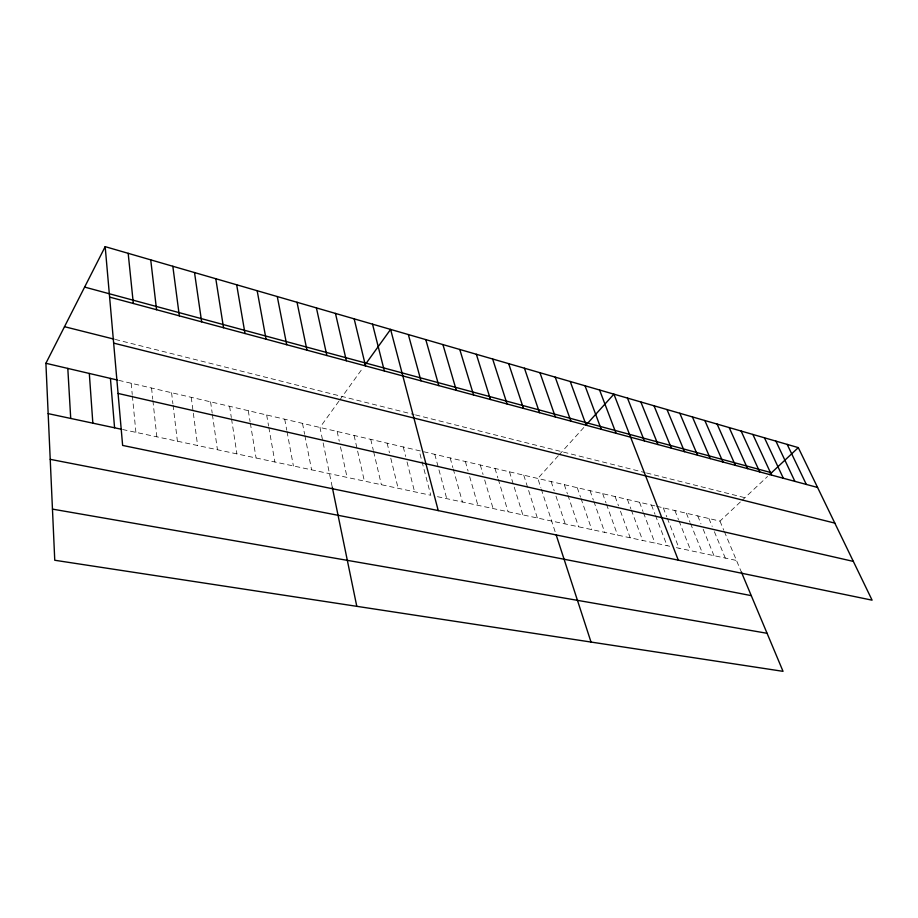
<?xml version="1.0" encoding="UTF-8"?>
<svg xmlns="http://www.w3.org/2000/svg" width="918" height="918" viewBox="0 0 918 918"><rect width="100%" height="100%" fill="white"/><g stroke="black" fill="none" stroke-linecap="round" stroke-linejoin="round"><path stroke-width="0.69" stroke-dasharray="4.59 3.44" d="M338.914 401.155L319.969 427.455L332.293 487.309M339.752 399.996L363.012 367.705M558.328 455.73L537.822 478.462L540.851 487.779M559.234 454.731L584.307 426.95M656.703 506.288L719.976 521.114L741.182 501.217M742.111 500.333L767.54 476.476M122.576 429.509L430.783 495.261L419.147 450.681M437.427 496.672L671.069 546.52M676.382 547.656L736.511 560.473M118.72 380.339L655.395 505.99M115.289 339.453L414.167 414.58M415.521 414.913L645.159 472.632M646.524 472.977L744.923 497.705M719.976 521.114L723.832 530.294M724.382 531.602L741.365 572.04M708.925 518.521L712.207 526.439M714.388 531.706L725.312 558.087M697.726 515.905L700.985 523.857M703.142 529.158L713.975 555.665M686.389 513.242L690.026 522.273M690.543 523.558L702.488 553.221M674.902 510.557L678.494 519.622M679.01 520.919L690.841 550.731M663.255 507.826L666.824 516.949M667.329 518.257L679.045 548.218M651.459 505.061L654.993 514.229M655.486 515.549L667.076 545.671M639.502 502.272L642.99 511.487M643.495 512.795L654.959 543.077M627.396 499.426L630.838 508.698M631.332 510.018L642.669 540.461M615.117 496.558L618.525 505.875M620.465 511.188L630.207 537.799M602.667 493.643L606.041 503.007M606.511 504.338L617.573 535.102M590.056 490.694L593.372 500.103M593.854 501.446L604.755 532.371M577.261 487.699L580.543 497.154M581.014 498.508L591.766 529.606M564.295 484.658L567.427 493.873M567.875 495.192L578.592 526.794M551.156 481.583L554.231 490.843M555.987 496.145L565.224 523.937M541.276 489.11L555.746 533.599M523.753 475.168L537.351 517.993M509.479 471.829L522.824 514.895M494.986 468.432L497.843 477.911M498.256 479.265L508.079 511.751M480.275 464.99L483.075 474.514M484.681 479.965L493.092 508.549M465.346 461.49L468.088 471.072M469.649 476.557L477.888 505.302M450.176 457.944L452.861 467.583M453.24 468.96L462.431 502.008M434.788 454.341L446.733 498.658M403.266 446.963L405.664 456.476M407.041 461.903L414.58 491.796M387.132 443.176L389.461 452.746M390.793 458.22L398.114 488.284M370.746 439.343L373.328 450.348M373.649 451.713L381.372 484.715M354.096 435.442L364.366 481.089M337.17 431.483L339.27 441.225M340.475 446.791L347.073 477.394M302.492 423.359L304.638 434.294M304.902 435.66L311.592 469.832M284.718 419.205L286.76 430.198M287.024 431.575L293.404 465.954M266.656 414.97L268.595 426.044M268.836 427.421L274.907 462.006M248.273 410.667L250.109 421.81M250.339 423.198L256.076 457.99M229.592 406.295L231.313 417.495M231.531 418.895L236.924 453.905M210.578 401.843L212.196 413.111M212.391 414.523L217.44 449.74M191.242 397.322L197.599 445.517M171.574 392.709L172.905 403.794M173.066 405.182L177.403 441.202M151.55 388.027L152.755 399.181M152.904 400.569L156.84 436.819M131.171 383.254L132.249 394.476M132.387 395.876L135.898 432.355"/><path stroke-width="1.38" d="M741.365 572.04L783.043 671.345L54.759 560.255L45.9 363.287L105.18 246.655L798.293 447.617L872.1 600.177L122.633 445.425L105.18 246.655M364.63 365.456L390.598 329.401L438.242 510.592M586.051 425.011L613.913 394.155L678.287 560.152M769.536 474.606L798.293 447.617M52.452 509.111L767.069 633.294M50.215 459.333L751.257 595.633M48.161 413.628L121.233 429.222M118.078 393.443L853.338 561.403M45.9 363.287L117.343 380.018M113.648 343.114L834.818 523.111M64.501 326.693L113.958 339.121M109.609 297.099L817.571 487.458M84.628 287.082L771.533 472.736M787.174 444.392L806.314 484.429M775.894 441.122L794.896 481.365M764.453 437.806L783.329 478.244M752.863 434.444L771.59 475.088M741.113 431.035L759.679 471.886M729.19 427.581L747.608 468.65M717.107 424.07L735.364 465.357M704.84 420.524L722.936 462.006M692.413 416.921L710.325 458.621M679.802 413.261L697.519 455.179M667.007 409.554L684.541 451.69M654.018 405.779L671.356 448.145M640.844 401.969L657.976 444.541M627.476 398.091L644.39 440.892M599.58 390.001L616.024 433.262M585.03 385.778L601.221 429.291M570.239 381.498L586.177 425.241M555.218 377.137L570.881 421.132M539.956 372.708L555.333 416.944M524.442 368.21L539.52 412.698M508.675 363.643L523.444 408.372M556.159 534.873L591.02 642.061M492.645 358.995L507.092 403.977M476.35 354.268L490.464 399.502M459.769 349.46L473.55 394.958M442.924 344.571L456.326 390.322M425.78 339.603L438.815 385.617M408.338 334.554L420.983 380.821M372.536 324.169L384.355 370.975M354.164 318.844L365.536 365.915M335.46 313.417L346.373 360.763M316.412 307.897L326.854 355.518M297.019 302.274L306.968 350.171M332.293 487.309L356.792 606.328M277.27 296.548L286.703 344.72M257.166 290.719L266.048 339.167M236.672 284.775L245.003 333.509M215.799 278.728L223.533 327.737M194.513 272.554L201.65 321.851M172.825 266.266L179.331 315.849M150.724 259.851L156.553 309.722M128.176 253.322L133.328 303.479M110.424 378.4L114.578 427.799M89.31 373.454L92.844 423.164M67.806 368.416L70.72 418.447"/></g></svg>
